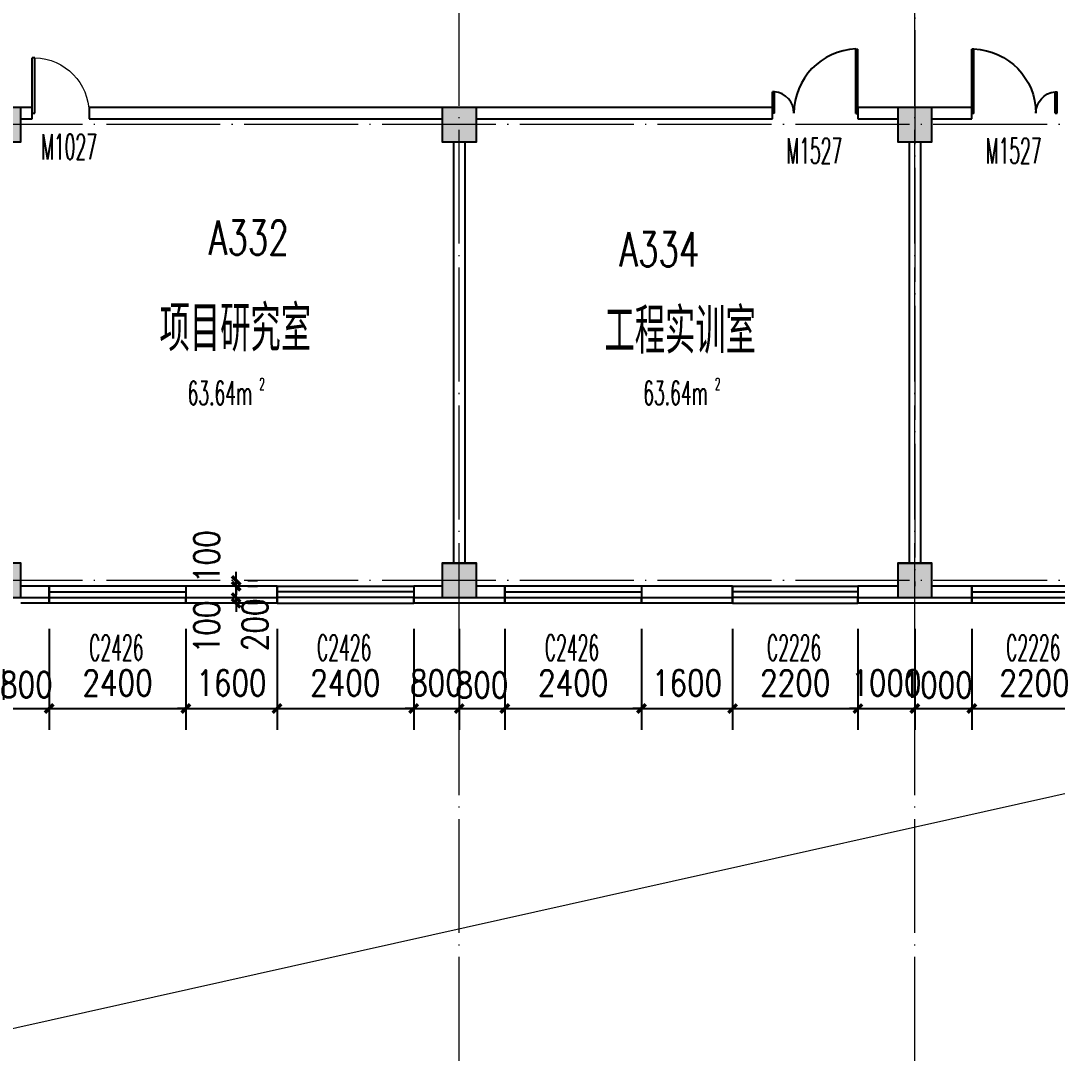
# Model space of a CAD drawing. Extents: x 1417642 to 3570900, y 124798 to 1191112.
# Drawn here: x 1477710 to 1495910, y 461495 to 479620 of the extents above; entities that cross this region are included whole.
import ezdxf

# ---------------------------------------------------------------- set-up
doc = ezdxf.new("R2010")
doc.units = 0
doc.header["$LTSCALE"] = 1000
doc.header["$MEASUREMENT"] = 0
doc.linetypes.add('DOTE', pattern=[2.42, 2, -0.2, 0.02, -0.2])
doc.layers.get('0').update_dxf_attribs({"linetype": 'CONTINUOUS'})
doc.layers.get('Defpoints').update_dxf_attribs({"linetype": 'CONTINUOUS'})
for name, color, linetype in [('colu', 2, 'CONTINUOUS'), ('COLUMN', 9, 'CONTINUOUS'), ('DOTE', 1, 'DOTE'), ('PUB_DIM', 3, 'CONTINUOUS'), ('PUB_HATCH', 8, 'CONTINUOUS'), ('PUB_TEXT', 40, 'CONTINUOUS'), ('SPACE', 7, 'CONTINUOUS'), ('STAIR', 2, 'CONTINUOUS'), ('SURFACE', 6, 'CONTINUOUS'), ('tiaozheng', 20, 'CONTINUOUS'), ('WALL', 4, 'CONTINUOUS'), ('WINDOW', 2, 'CONTINUOUS'), ('WINDOW_TEXT', 7, 'CONTINUOUS'), ('填充', 252, 'CONTINUOUS'), ('柱填充', 8, 'CONTINUOUS')]:
    doc.layers.add(name, color=color, linetype=linetype)
doc.styles.add('_TCH_SPACE', font='ROMANS', dxfattribs={"width": 0.7, "height": 5, "bigfont": 'Z'})
doc.styles.add('_TCH_WINDOW', font='ROMANS.shx', dxfattribs={"width": 0.7, "height": 400, "bigfont": 'Z.shx'})
doc.styles.add('DIM_FONT', font='SIMPLEX.shx', dxfattribs={"width": 0.8})
doc.styles.add('Z', font='ROMANS', dxfattribs={"width": 0.7, "bigfont": 'Z'})
doc.dimstyles.new('DIMN150', dxfattribs={"dimscale": 1.5, "dimtxt": 300, "dimasz": 100, "dimexe": 250, "dimexo": 300, "dimgap": 150, "dimtad": 1, "dimdec": 0, "dimzin": 0, "dimdsep": 46, "dimtxsty": 'DIM_FONT', "dimblk": 'ARCHTICK', "dimcen": 0.09, "dimdle": 1.5, "dimclrt": 7, "dimazin": 2, "dimtfac": 1, "dimtdec": 0, "dimtix": 1, "dimtmove": 2, "dimatfit": 3, "dimldrblk": 'ARCHTICK', "dimfxl": 1, "dimtolj": 1, "dimtzin": 0, "dimarcsym": 0})

# ---------------------------------------------------------------- blocks, each defined once
blk = doc.blocks.new('896')
at = {"layer": '柱填充'}
h = blk.add_hatch(color=256, dxfattribs=at)
h.paths.add_polyline_path([(1580873, 568265), (1580873, 568965), (1580273, 568965), (1580273, 568265)])
h.paths.add_polyline_path([(1572873, 568265), (1572873, 568965), (1572273, 568965), (1572273, 568265)])
h.paths.add_polyline_path([(1564873, 568265), (1564873, 568965), (1564273, 568965), (1564273, 568265)])
h.paths.add_polyline_path([(1556873, 568265), (1556873, 568965), (1556273, 568965), (1556273, 568265)])
h.paths.add_polyline_path([(1546873, 568265), (1546873, 568965), (1546273, 568965), (1546273, 568265)])
h.paths.add_polyline_path([(1536873, 568265), (1536873, 568965), (1536273, 568965), (1536273, 568265)])
h.paths.add_polyline_path([(1533273, 568265), (1533273, 568965), (1532673, 568965), (1532673, 568265)])
h.paths.add_polyline_path([(1523273, 568365), (1523273, 568965), (1522673, 568965), (1522673, 568365)])
h.paths.add_polyline_path([(1590123, 558965), (1589423, 558965), (1589423, 558365), (1590123, 558365)])
h.paths.add_polyline_path([(1580923, 558365), (1580923, 559065), (1580223, 559065), (1580223, 558365)])
h.paths.add_polyline_path([(1572923, 558365), (1572923, 559065), (1572223, 559065), (1572223, 558365)])
h.paths.add_polyline_path([(1564923, 558365), (1564923, 559065), (1564223, 559065), (1564223, 558365)])
h.paths.add_polyline_path([(1556923, 558365), (1556923, 559065), (1556223, 559065), (1556223, 558365)])
h.paths.add_polyline_path([(1546923, 558365), (1546923, 559065), (1546223, 559065), (1546223, 558365)])
h.paths.add_polyline_path([(1536873, 558365), (1536873, 558965), (1536273, 558965), (1536273, 558365)])
h.paths.add_polyline_path([(1533273, 558365), (1533273, 558965), (1532673, 558965), (1532673, 558365)])
h.paths.add_polyline_path([(1523372, 558965), (1522672, 558965), (1522672, 558365), (1523372, 558365)])
h.paths.add_polyline_path([(1590123, 554765), (1590123, 555365), (1589523, 555365), (1589523, 554765)])
h.paths.add_polyline_path([(1580873, 554765), (1580873, 555365), (1580273, 555365), (1580273, 554765)])
h.paths.add_polyline_path([(1572873, 554765), (1572873, 555365), (1572273, 555365), (1572273, 554765)])
h.paths.add_polyline_path([(1564873, 554765), (1564873, 555365), (1564273, 555365), (1564273, 554765)])
h.paths.add_polyline_path([(1556873, 554765), (1556873, 555365), (1556273, 555365), (1556273, 554765)])
h.paths.add_polyline_path([(1546873, 554765), (1546873, 555365), (1546273, 555365), (1546273, 554765)])
h.paths.add_polyline_path([(1536873, 554765), (1536873, 555365), (1536273, 555365), (1536273, 554765)])
h.paths.add_polyline_path([(1533273, 554765), (1533273, 555365), (1532673, 555365), (1532673, 554765)])
h.paths.add_polyline_path([(1523372, 555365), (1522672, 555365), (1522672, 554765), (1523372, 554765)])
h.paths.add_polyline_path([(1590123, 546765), (1590123, 547365), (1589523, 547365), (1589523, 546765)])
h.paths.add_polyline_path([(1580873, 546765), (1580873, 547365), (1580273, 547365), (1580273, 546765)])
h.paths.add_polyline_path([(1572873, 546765), (1572873, 547365), (1572273, 547365), (1572273, 546765)])
h.paths.add_polyline_path([(1564873, 546765), (1564873, 547365), (1564273, 547365), (1564273, 546765)])
h.paths.add_polyline_path([(1556873, 546765), (1556873, 547365), (1556273, 547365), (1556273, 546765)])
h.paths.add_polyline_path([(1546873, 546715), (1546873, 547415), (1546173, 547415), (1546173, 546715)])
h.paths.add_polyline_path([(1536973, 546715), (1536973, 547415), (1536273, 547415), (1536273, 546715)])
h.paths.add_polyline_path([(1533273, 546715), (1533273, 547415), (1532573, 547415), (1532573, 546715)])
h.paths.add_polyline_path([(1523372, 547365), (1522672, 547365), (1522672, 546765), (1523372, 546765)])
h.paths.add_polyline_path([(1546873, 539365), (1546173, 539365), (1546173, 538765), (1546873, 538765)])
h.paths.add_polyline_path([(1536973, 538715), (1536973, 539415), (1536273, 539415), (1536273, 538715)])
h.paths.add_polyline_path([(1533273, 538715), (1533273, 539415), (1532573, 539415), (1532573, 538715)])
h.paths.add_polyline_path([(1523372, 539365), (1522672, 539365), (1522672, 538765), (1523372, 538765)])
h.paths.add_polyline_path([(1546873, 531365), (1546173, 531365), (1546173, 530765), (1546873, 530765)])
h.paths.add_polyline_path([(1536973, 530715), (1536973, 531415), (1536273, 531415), (1536273, 530715)])
h.paths.add_polyline_path([(1533273, 530715), (1533273, 531415), (1532573, 531415), (1532573, 530715)])
h.paths.add_polyline_path([(1523372, 531365), (1522672, 531365), (1522672, 530765), (1523372, 530765)])
h.paths.add_polyline_path([(1546873, 523365), (1546173, 523365), (1546173, 522765), (1546873, 522765)])
h.paths.add_polyline_path([(1536973, 522715), (1536973, 523415), (1536273, 523415), (1536273, 522715)])
h.paths.add_polyline_path([(1533273, 522715), (1533273, 523415), (1532573, 523415), (1532573, 522715)])
h.paths.add_polyline_path([(1523372, 523365), (1522672, 523365), (1522672, 522765), (1523372, 522765)])
h.paths.add_polyline_path([(1546873, 515365), (1546173, 515365), (1546173, 514765), (1546873, 514765)])
h.paths.add_polyline_path([(1536973, 514715), (1536973, 515415), (1536273, 515415), (1536273, 514715)])
h.paths.add_polyline_path([(1533273, 514715), (1533273, 515415), (1532573, 515415), (1532573, 514715)])
h.paths.add_polyline_path([(1523372, 515365), (1522672, 515365), (1522672, 514765), (1523372, 514765)])
h.paths.add_polyline_path([(1546873, 507365), (1546173, 507365), (1546173, 506765), (1546873, 506765)])
h.paths.add_polyline_path([(1536973, 506715), (1536973, 507415), (1536273, 507415), (1536273, 506715)])
h.paths.add_polyline_path([(1533273, 506715), (1533273, 507415), (1532573, 507415), (1532573, 506715)])
h.paths.add_polyline_path([(1523372, 507365), (1522672, 507365), (1522672, 506765), (1523372, 506765)])
h.paths.add_polyline_path([(1546873, 499365), (1546173, 499365), (1546173, 498765), (1546873, 498765)])
h.paths.add_polyline_path([(1536973, 498715), (1536973, 499415), (1536273, 499415), (1536273, 498715)])
h.paths.add_polyline_path([(1533273, 498715), (1533273, 499415), (1532573, 499415), (1532573, 498715)])
h.paths.add_polyline_path([(1523372, 499365), (1522672, 499365), (1522672, 498765), (1523372, 498765)])
h.paths.add_polyline_path([(1546873, 490765), (1546873, 491365), (1546273, 491365), (1546273, 490765)])
h.paths.add_polyline_path([(1536873, 490765), (1536873, 491365), (1536273, 491365), (1536273, 490765)])
h.paths.add_polyline_path([(1533273, 490765), (1533273, 491365), (1532673, 491365), (1532673, 490765)])
h.paths.add_polyline_path([(1523273, 490765), (1523273, 491365), (1522673, 491365), (1522673, 490765)])
at = {"layer": 'colu'}
for points in [[(1564873, 554765), (1564873, 555365), (1564273, 555365), (1564273, 554765)], [(1572873, 554765), (1572873, 555365), (1572273, 555365), (1572273, 554765)], [(1564873, 546765), (1564873, 547365), (1564273, 547365), (1564273, 546765)], [(1572873, 546765), (1572873, 547365), (1572273, 547365), (1572273, 546765)]]:
    blk.add_lwpolyline(points, close=True, dxfattribs=at)
blk = doc.blocks.new('_ArchTick')
at = {"color": 0, "linetype": 'ByBlock', "const_width": 0.4}
blk.add_lwpolyline([(-0.5, -0.5), (0.5, 0.5)], dxfattribs=at)
blk = doc.blocks.new('*D889')
at = {"layer": 'Defpoints', "color": 0}
for p in [(1481245, 469495), (1481245, 469395), (1481492, 469495)]:
    blk.add_point(p, dxfattribs=at)
at = {"layer": 'PUB_DIM', "color": 0, "lineweight": -2}
for p, q in [((1481492, 469495), (1481492, 469645)), ((1481492, 469395), (1481492, 469495)), ((1481492, 469395), (1481492, 469245)), ((1481695, 469495), (1481867, 469495)), ((1481695, 469395), (1481867, 469395))]:
    blk.add_line(p, q, dxfattribs=at)
at = {"layer": 'PUB_DIM', "color": 0, "lineweight": -2, "xscale": 150, "yscale": 150, "zscale": 150}
for p, rotation in [((1481492, 469495), 270), ((1481492, 469395), 90)]:
    blk.add_blockref('_ArchTick', p, dxfattribs=dict(at, rotation=rotation))
at = {"layer": 'PUB_DIM', "color": 7, "insert": (1480975, 468978), "char_height": 450, "attachment_point": 5, "rotation": 90, "style": 'DIM_FONT'}
blk.add_mtext('\\A1;100', dxfattribs=at)
blk = doc.blocks.new('*D890')
at = {"layer": 'Defpoints', "color": 0}
for p in [(1481245, 469695), (1481492, 469695), (1481245, 469495)]:
    blk.add_point(p, dxfattribs=at)
at = {"layer": 'PUB_DIM', "color": 0, "lineweight": -2}
for p, q in [((1481492, 469695), (1481492, 469845)), ((1481492, 469495), (1481492, 469695)), ((1481695, 469695), (1481867, 469695)), ((1481492, 469495), (1481492, 469345)), ((1481695, 469495), (1481867, 469495))]:
    blk.add_line(p, q, dxfattribs=at)
at = {"layer": 'PUB_DIM', "color": 0, "lineweight": -2, "xscale": 150, "yscale": 150, "zscale": 150}
for p, rotation in [((1481492, 469695), 270), ((1481492, 469495), 90)]:
    blk.add_blockref('_ArchTick', p, dxfattribs=dict(at, rotation=rotation))
at = {"layer": 'PUB_DIM', "color": 7, "insert": (1481824, 469016), "char_height": 450, "attachment_point": 5, "rotation": 90, "style": 'DIM_FONT'}
blk.add_mtext('\\A1;200', dxfattribs=at)
blk = doc.blocks.new('*D891')
at = {"layer": 'Defpoints', "color": 0}
for p in [(1481245, 469795), (1481492, 469795), (1481245, 469695)]:
    blk.add_point(p, dxfattribs=at)
at = {"layer": 'PUB_DIM', "color": 0, "lineweight": -2}
for p, q in [((1481492, 469795), (1481492, 469945)), ((1481492, 469695), (1481492, 469795)), ((1481695, 469795), (1481867, 469795)), ((1481492, 469695), (1481492, 469545)), ((1481695, 469695), (1481867, 469695))]:
    blk.add_line(p, q, dxfattribs=at)
at = {"layer": 'PUB_DIM', "color": 0, "lineweight": -2, "xscale": 150, "yscale": 150, "zscale": 150}
for p, rotation in [((1481492, 469795), 270), ((1481492, 469695), 90)]:
    blk.add_blockref('_ArchTick', p, dxfattribs=dict(at, rotation=rotation))
at = {"layer": 'PUB_DIM', "color": 7, "insert": (1480975, 470213), "char_height": 450, "attachment_point": 5, "rotation": 90, "style": 'DIM_FONT'}
blk.add_mtext('\\A1;100', dxfattribs=at)
blk = doc.blocks.new('*D2006')
at = {"layer": 'Defpoints', "color": 0}
for p in [(1477410, 469395), (1478210, 469395), (1478210, 467547)]:
    blk.add_point(p, dxfattribs=at)
at = {"layer": 'PUB_DIM', "color": 0, "lineweight": -2}
for p, q in [((1477410, 468945), (1477410, 467172)), ((1478210, 468945), (1478210, 467172)), ((1477408, 467547), (1478213, 467547))]:
    blk.add_line(p, q, dxfattribs=at)
at = {"layer": 'PUB_DIM', "color": 0, "lineweight": -2, "xscale": 150, "yscale": 150, "zscale": 150, "rotation": 180}
blk.add_blockref('_ArchTick', (1477410, 467547), dxfattribs=at)
at = {"layer": 'PUB_DIM', "color": 0, "lineweight": -2, "xscale": 150, "yscale": 150, "zscale": 150}
blk.add_blockref('_ArchTick', (1478210, 467547), dxfattribs=at)
at = {"layer": 'PUB_DIM', "color": 7, "insert": (1477810, 467965), "char_height": 450, "attachment_point": 5, "style": 'DIM_FONT'}
blk.add_mtext('\\A1;800', dxfattribs=at)
blk = doc.blocks.new('*D2007')
at = {"layer": 'Defpoints', "color": 0}
for p in [(1478210, 469395), (1480610, 469395), (1480610, 467547)]:
    blk.add_point(p, dxfattribs=at)
at = {"layer": 'PUB_DIM', "color": 0, "lineweight": -2}
for p, q in [((1478210, 468945), (1478210, 467172)), ((1480610, 468945), (1480610, 467172)), ((1478208, 467547), (1480613, 467547))]:
    blk.add_line(p, q, dxfattribs=at)
at = {"layer": 'PUB_DIM', "color": 0, "lineweight": -2, "xscale": 150, "yscale": 150, "zscale": 150, "rotation": 180}
blk.add_blockref('_ArchTick', (1478210, 467547), dxfattribs=at)
at = {"layer": 'PUB_DIM', "color": 0, "lineweight": -2, "xscale": 150, "yscale": 150, "zscale": 150}
blk.add_blockref('_ArchTick', (1480610, 467547), dxfattribs=at)
at = {"layer": 'PUB_DIM', "color": 7, "insert": (1479410, 467997), "char_height": 450, "attachment_point": 5, "style": 'DIM_FONT'}
blk.add_mtext('\\A1;2400', dxfattribs=at)
blk = doc.blocks.new('*D2008')
at = {"layer": 'Defpoints', "color": 0}
for p in [(1480610, 469395), (1482210, 469395), (1482210, 467547)]:
    blk.add_point(p, dxfattribs=at)
at = {"layer": 'PUB_DIM', "color": 0, "lineweight": -2}
for p, q in [((1480610, 468945), (1480610, 467172)), ((1482210, 468945), (1482210, 467172)), ((1480610, 467547), (1480460, 467547)), ((1480610, 467547), (1482210, 467547)), ((1482210, 467547), (1482360, 467547))]:
    blk.add_line(p, q, dxfattribs=at)
at = {"layer": 'PUB_DIM', "color": 0, "lineweight": -2, "xscale": 150, "yscale": 150, "zscale": 150}
blk.add_blockref('_ArchTick', (1480610, 467547), dxfattribs=at)
at = {"layer": 'PUB_DIM', "color": 0, "lineweight": -2, "xscale": 150, "yscale": 150, "zscale": 150, "rotation": 180}
blk.add_blockref('_ArchTick', (1482210, 467547), dxfattribs=at)
at = {"layer": 'PUB_DIM', "color": 7, "insert": (1481410, 467997), "char_height": 450, "attachment_point": 5, "style": 'DIM_FONT'}
blk.add_mtext('\\A1;1600', dxfattribs=at)
blk = doc.blocks.new('*D2009')
at = {"layer": 'Defpoints', "color": 0}
for p in [(1482210, 469395), (1484610, 469395), (1484610, 467547)]:
    blk.add_point(p, dxfattribs=at)
at = {"layer": 'PUB_DIM', "color": 0, "lineweight": -2}
for p, q in [((1482210, 468945), (1482210, 467172)), ((1484610, 468945), (1484610, 467172)), ((1482208, 467547), (1484613, 467547))]:
    blk.add_line(p, q, dxfattribs=at)
at = {"layer": 'PUB_DIM', "color": 0, "lineweight": -2, "xscale": 150, "yscale": 150, "zscale": 150, "rotation": 180}
blk.add_blockref('_ArchTick', (1482210, 467547), dxfattribs=at)
at = {"layer": 'PUB_DIM', "color": 0, "lineweight": -2, "xscale": 150, "yscale": 150, "zscale": 150}
blk.add_blockref('_ArchTick', (1484610, 467547), dxfattribs=at)
at = {"layer": 'PUB_DIM', "color": 7, "insert": (1483410, 467997), "char_height": 450, "attachment_point": 5, "style": 'DIM_FONT'}
blk.add_mtext('\\A1;2400', dxfattribs=at)
blk = doc.blocks.new('*D2010')
at = {"layer": 'Defpoints', "color": 0}
for p in [(1484610, 469395), (1485410, 469395), (1485410, 467547)]:
    blk.add_point(p, dxfattribs=at)
at = {"layer": 'PUB_DIM', "color": 0, "lineweight": -2}
for p, q in [((1484610, 468945), (1484610, 467172)), ((1485410, 468945), (1485410, 467172)), ((1484610, 467547), (1484460, 467547)), ((1484610, 467547), (1485410, 467547)), ((1485410, 467547), (1485560, 467547))]:
    blk.add_line(p, q, dxfattribs=at)
at = {"layer": 'PUB_DIM', "color": 0, "lineweight": -2, "xscale": 150, "yscale": 150, "zscale": 150}
blk.add_blockref('_ArchTick', (1484610, 467547), dxfattribs=at)
at = {"layer": 'PUB_DIM', "color": 0, "lineweight": -2, "xscale": 150, "yscale": 150, "zscale": 150, "rotation": 180}
blk.add_blockref('_ArchTick', (1485410, 467547), dxfattribs=at)
at = {"layer": 'PUB_DIM', "color": 7, "insert": (1485010, 467997), "char_height": 450, "attachment_point": 5, "style": 'DIM_FONT'}
blk.add_mtext('\\A1;800', dxfattribs=at)
blk = doc.blocks.new('*D2011')
at = {"layer": 'Defpoints', "color": 0}
for p in [(1485410, 469395), (1486210, 469395), (1486210, 467547)]:
    blk.add_point(p, dxfattribs=at)
at = {"layer": 'PUB_DIM', "color": 0, "lineweight": -2}
for p, q in [((1485410, 468945), (1485410, 467172)), ((1486210, 468945), (1486210, 467172)), ((1485408, 467547), (1486213, 467547))]:
    blk.add_line(p, q, dxfattribs=at)
at = {"layer": 'PUB_DIM', "color": 0, "lineweight": -2, "xscale": 150, "yscale": 150, "zscale": 150, "rotation": 180}
blk.add_blockref('_ArchTick', (1485410, 467547), dxfattribs=at)
at = {"layer": 'PUB_DIM', "color": 0, "lineweight": -2, "xscale": 150, "yscale": 150, "zscale": 150}
blk.add_blockref('_ArchTick', (1486210, 467547), dxfattribs=at)
at = {"layer": 'PUB_DIM', "color": 7, "insert": (1485810, 467960), "char_height": 450, "attachment_point": 5, "style": 'DIM_FONT'}
blk.add_mtext('\\A1;800', dxfattribs=at)
blk = doc.blocks.new('*D2012')
at = {"layer": 'Defpoints', "color": 0}
for p in [(1486210, 469395), (1488610, 469395), (1488610, 467547)]:
    blk.add_point(p, dxfattribs=at)
at = {"layer": 'PUB_DIM', "color": 0, "lineweight": -2}
for p, q in [((1486210, 468945), (1486210, 467172)), ((1488610, 468945), (1488610, 467172)), ((1486208, 467547), (1488613, 467547))]:
    blk.add_line(p, q, dxfattribs=at)
at = {"layer": 'PUB_DIM', "color": 0, "lineweight": -2, "xscale": 150, "yscale": 150, "zscale": 150, "rotation": 180}
blk.add_blockref('_ArchTick', (1486210, 467547), dxfattribs=at)
at = {"layer": 'PUB_DIM', "color": 0, "lineweight": -2, "xscale": 150, "yscale": 150, "zscale": 150}
blk.add_blockref('_ArchTick', (1488610, 467547), dxfattribs=at)
at = {"layer": 'PUB_DIM', "color": 7, "insert": (1487410, 467997), "char_height": 450, "attachment_point": 5, "style": 'DIM_FONT'}
blk.add_mtext('\\A1;2400', dxfattribs=at)
blk = doc.blocks.new('*D2013')
at = {"layer": 'Defpoints', "color": 0}
for p in [(1488610, 469395), (1490210, 469395), (1490210, 467547)]:
    blk.add_point(p, dxfattribs=at)
at = {"layer": 'PUB_DIM', "color": 0, "lineweight": -2}
for p, q in [((1488610, 468945), (1488610, 467172)), ((1490210, 468945), (1490210, 467172)), ((1488610, 467547), (1488460, 467547)), ((1488610, 467547), (1490210, 467547)), ((1490210, 467547), (1490360, 467547))]:
    blk.add_line(p, q, dxfattribs=at)
at = {"layer": 'PUB_DIM', "color": 0, "lineweight": -2, "xscale": 150, "yscale": 150, "zscale": 150}
blk.add_blockref('_ArchTick', (1488610, 467547), dxfattribs=at)
at = {"layer": 'PUB_DIM', "color": 0, "lineweight": -2, "xscale": 150, "yscale": 150, "zscale": 150, "rotation": 180}
blk.add_blockref('_ArchTick', (1490210, 467547), dxfattribs=at)
at = {"layer": 'PUB_DIM', "color": 7, "insert": (1489410, 467997), "char_height": 450, "attachment_point": 5, "style": 'DIM_FONT'}
blk.add_mtext('\\A1;1600', dxfattribs=at)
blk = doc.blocks.new('*D2014')
at = {"layer": 'Defpoints', "color": 0}
for p in [(1490210, 469395), (1492410, 469395), (1492410, 467547)]:
    blk.add_point(p, dxfattribs=at)
at = {"layer": 'PUB_DIM', "color": 0, "lineweight": -2}
for p, q in [((1490210, 468945), (1490210, 467172)), ((1492410, 468945), (1492410, 467172)), ((1490208, 467547), (1492413, 467547))]:
    blk.add_line(p, q, dxfattribs=at)
at = {"layer": 'PUB_DIM', "color": 0, "lineweight": -2, "xscale": 150, "yscale": 150, "zscale": 150, "rotation": 180}
blk.add_blockref('_ArchTick', (1490210, 467547), dxfattribs=at)
at = {"layer": 'PUB_DIM', "color": 0, "lineweight": -2, "xscale": 150, "yscale": 150, "zscale": 150}
blk.add_blockref('_ArchTick', (1492410, 467547), dxfattribs=at)
at = {"layer": 'PUB_DIM', "color": 7, "insert": (1491310, 467997), "char_height": 450, "attachment_point": 5, "style": 'DIM_FONT'}
blk.add_mtext('\\A1;2200', dxfattribs=at)
blk = doc.blocks.new('*D2015')
at = {"layer": 'Defpoints', "color": 0}
for p in [(1492410, 469395), (1493410, 469395), (1493410, 467547)]:
    blk.add_point(p, dxfattribs=at)
at = {"layer": 'PUB_DIM', "color": 0, "lineweight": -2}
for p, q in [((1492410, 468945), (1492410, 467172)), ((1493410, 468945), (1493410, 467172)), ((1492410, 467547), (1492260, 467547)), ((1492410, 467547), (1493410, 467547)), ((1493410, 467547), (1493560, 467547))]:
    blk.add_line(p, q, dxfattribs=at)
at = {"layer": 'PUB_DIM', "color": 0, "lineweight": -2, "xscale": 150, "yscale": 150, "zscale": 150}
blk.add_blockref('_ArchTick', (1492410, 467547), dxfattribs=at)
at = {"layer": 'PUB_DIM', "color": 0, "lineweight": -2, "xscale": 150, "yscale": 150, "zscale": 150, "rotation": 180}
blk.add_blockref('_ArchTick', (1493410, 467547), dxfattribs=at)
at = {"layer": 'PUB_DIM', "color": 7, "insert": (1492910, 467997), "char_height": 450, "attachment_point": 5, "style": 'DIM_FONT'}
blk.add_mtext('\\A1;1000', dxfattribs=at)
blk = doc.blocks.new('*D2016')
at = {"layer": 'Defpoints', "color": 0}
for p in [(1493410, 469395), (1494410, 469395), (1494410, 467547)]:
    blk.add_point(p, dxfattribs=at)
at = {"layer": 'PUB_DIM', "color": 0, "lineweight": -2}
for p, q in [((1493410, 468945), (1493410, 467172)), ((1494410, 468945), (1494410, 467172)), ((1493408, 467547), (1494413, 467547))]:
    blk.add_line(p, q, dxfattribs=at)
at = {"layer": 'PUB_DIM', "color": 0, "lineweight": -2, "xscale": 150, "yscale": 150, "zscale": 150, "rotation": 180}
blk.add_blockref('_ArchTick', (1493410, 467547), dxfattribs=at)
at = {"layer": 'PUB_DIM', "color": 0, "lineweight": -2, "xscale": 150, "yscale": 150, "zscale": 150}
blk.add_blockref('_ArchTick', (1494410, 467547), dxfattribs=at)
at = {"layer": 'PUB_DIM', "color": 7, "insert": (1493810, 467960), "char_height": 450, "attachment_point": 5, "style": 'DIM_FONT'}
blk.add_mtext('\\A1;1000', dxfattribs=at)
blk = doc.blocks.new('*D2017')
at = {"layer": 'Defpoints', "color": 0}
for p in [(1494410, 469395), (1496610, 469395), (1496610, 467547)]:
    blk.add_point(p, dxfattribs=at)
at = {"layer": 'PUB_DIM', "color": 0, "lineweight": -2}
for p, q in [((1494410, 468945), (1494410, 467172)), ((1496610, 468945), (1496610, 467172)), ((1494408, 467547), (1496613, 467547))]:
    blk.add_line(p, q, dxfattribs=at)
at = {"layer": 'PUB_DIM', "color": 0, "lineweight": -2, "xscale": 150, "yscale": 150, "zscale": 150, "rotation": 180}
blk.add_blockref('_ArchTick', (1494410, 467547), dxfattribs=at)
at = {"layer": 'PUB_DIM', "color": 0, "lineweight": -2, "xscale": 150, "yscale": 150, "zscale": 150}
blk.add_blockref('_ArchTick', (1496610, 467547), dxfattribs=at)
at = {"layer": 'PUB_DIM', "color": 7, "insert": (1495510, 467997), "char_height": 450, "attachment_point": 5, "style": 'DIM_FONT'}
blk.add_mtext('\\A1;2200', dxfattribs=at)
blk = doc.blocks.new('_FZH')
blk.add_lwpolyline([(-0.5, -0.5), (0.5, -0.5), (0.5, 0.5), (-0.5, 0.5)], close=True)
at = {"layer": 'PUB_HATCH'}
blk.add_solid([(-0.5, -0.5), (0.5, -0.5), (-0.5, 0.5), (0.5, 0.5)], dxfattribs=at)
blk = doc.blocks.new('$TCHSYS$WIN2D')
for p, q in [((-0.5, 0.5), (0.5, 0.5)), ((-0.5, 0.5), (-0.5, -0.5)), ((0.5, 0.5), (0.5, -0.5)), ((0.5, 0.1667), (-0.5, 0.1667)), ((0.5, -0.1667), (-0.5, -0.1667)), ((-0.5, -0.5), (0.5, -0.5))]:
    blk.add_line(p, q)
blk = doc.blocks.new('$DorLib2D$00000001')
for p, q in [((0.45, 0.975), (0.5, 0.975)), ((0.45, 0), (0.45, 0.975)), ((0.5, 0), (0.5, 0.975)), ((0.5, 0), (0.45, 0))]:
    blk.add_line(p, q)
at = {"lineweight": 13}
blk.add_arc((0.475, 0), 0.975, 91.4693, 180, dxfattribs=at)
blk = doc.blocks.new('$DorLib2D$00000225')
at = {"color": 0}
for p, q in [((0.475, -0.001), (0.475, 0.752)), ((0.475, 0.752), (0.5, 0.752)), ((0.5, -0.001), (0.5, 0.752)), ((-0.5, 0), (-0.5, 0.252)), ((-0.475, 0.252), (-0.5, 0.252)), ((-0.475, 0), (-0.475, 0.252)), ((-0.475, 0), (-0.5, 0)), ((0.475, -0.001), (0.5, -0.001))]:
    blk.add_line(p, q, dxfattribs=at)
for centre, radius, start, end in [((0.505, -0.002), 0.755, 92.2493, 179.7238), ((-0.501, 0.003), 0.251, 359.7899, 84.0974)]:
    blk.add_arc(centre, radius, start, end, dxfattribs=at)

msp = doc.modelspace()

# ---------------------------------------------------------------- linework, layer by layer
at = {"layer": 'DOTE', "lineweight": 0}
for p, q in [((1485410.3, 412787.5), (1485410.3, 496674.8)), ((1485410.3, 412787.5), (1485410.3, 496674.8)), ((1493410.3, 412787.5), (1493410.3, 496674.8)), ((1493410.3, 412787.5), (1493410.3, 496674.8)), ((1493410.3, 412787.5), (1493410.3, 496674.8))]:
    msp.add_line(p, q, dxfattribs=at)
for points in [[(1493410.3, 496395.5), (1493410.3, 469695.5)], [(1493410.3, 496395.5), (1493410.3, 469695.5)], [(1597373.8, 477795.5), (1432083.9, 477795.5)], [(1597373.8, 469795.5), (1432083.9, 469795.5)], [(1597373.8, 469795.5), (1432083.9, 469795.5)]]:
    msp.add_lwpolyline(points, dxfattribs=at)
at = {"layer": 'STAIR', "lineweight": 0}
msp.add_lwpolyline([(1467810.8, 412795.5), (1473366, 460995.5), (1511010.3, 469395.5)], dxfattribs=at)
at = {"layer": 'SURFACE'}
for p, q in [((1478210.3, 469395.5), (1477710.3, 469395.5)), ((1478210.3, 469395.5), (1478210.3, 469495.5)), ((1480610.3, 469395.5), (1480610.3, 469495.5)), ((1482210.3, 469395.5), (1480610.3, 469395.5)), ((1482210.3, 469395.5), (1482210.3, 469495.5)), ((1484610.3, 469395.5), (1484610.3, 469495.5)), ((1485410.3, 469395.5), (1484610.3, 469395.5)), ((1486210.3, 469395.5), (1485410.3, 469395.5)), ((1486210.3, 469395.5), (1486210.3, 469495.5)), ((1488610.3, 469395.5), (1488610.3, 469495.5)), ((1490210.3, 469395.5), (1488610.3, 469395.5)), ((1490210.3, 469395.5), (1490210.3, 469495.5)), ((1492410.3, 469395.5), (1492410.3, 469495.5)), ((1493410.3, 469395.5), (1492410.3, 469395.5)), ((1494410.3, 469395.5), (1493410.3, 469395.5)), ((1494410.3, 469395.5), (1494410.3, 469495.5))]:
    msp.add_line(p, q, dxfattribs=at)
at = {"layer": 'WALL'}
for p, q in [((1477910.3, 478095.5), (1477710.3, 478095.5)), ((1477910.3, 477895.5), (1477910.3, 478095.5)), ((1485110.3, 478095.5), (1478910.3, 478095.5)), ((1478910.3, 478095.5), (1478910.3, 477895.5)), ((1490910.3, 478095.5), (1485710.3, 478095.5)), ((1490910.3, 477895.5), (1490910.3, 478095.5)), ((1493110.3, 478095.5), (1492410.3, 478095.5)), ((1492410.3, 478095.5), (1492410.3, 477895.5)), ((1494410.3, 478095.5), (1493710.3, 478095.5)), ((1494410.3, 477895.5), (1494410.3, 478095.5)), ((1477710.3, 477895.5), (1477910.3, 477895.5)), ((1478910.3, 477895.5), (1485110.3, 477895.5)), ((1485710.3, 477895.5), (1490910.3, 477895.5)), ((1492410.3, 477895.5), (1493110.3, 477895.5)), ((1493710.3, 477895.5), (1494410.3, 477895.5)), ((1485310.3, 477495.5), (1485310.3, 470095.5)), ((1485510.3, 477495.5), (1485510.3, 470095.5)), ((1493310.3, 477495.5), (1493310.3, 470095.5)), ((1493510.3, 477495.5), (1493510.3, 470095.5)), ((1478210.3, 469695.5), (1477710.3, 469695.5)), ((1478210.3, 469495.5), (1478210.3, 469695.5)), ((1482210.3, 469695.5), (1480610.3, 469695.5)), ((1480610.3, 469695.5), (1480610.3, 469495.5)), ((1482210.3, 469495.5), (1482210.3, 469695.5)), ((1485110.3, 469695.5), (1484610.3, 469695.5)), ((1484610.3, 469695.5), (1484610.3, 469495.5)), ((1486210.3, 469695.5), (1485710.3, 469695.5)), ((1486210.3, 469495.5), (1486210.3, 469695.5)), ((1490210.3, 469695.5), (1488610.3, 469695.5)), ((1488610.3, 469695.5), (1488610.3, 469495.5)), ((1490210.3, 469495.5), (1490210.3, 469695.5)), ((1493110.3, 469695.5), (1492410.3, 469695.5)), ((1492410.3, 469695.5), (1492410.3, 469495.5)), ((1494410.3, 469695.5), (1493710.3, 469695.5)), ((1494410.3, 469495.5), (1494410.3, 469695.5)), ((1477710.3, 469495.5), (1478210.3, 469495.5)), ((1480610.3, 469495.5), (1482210.3, 469495.5)), ((1484610.3, 469495.5), (1485110.3, 469495.5)), ((1485710.3, 469495.5), (1486210.3, 469495.5)), ((1488610.3, 469495.5), (1490210.3, 469495.5)), ((1492410.3, 469495.5), (1493110.3, 469495.5)), ((1493710.3, 469495.5), (1494410.3, 469495.5))]:
    msp.add_line(p, q, dxfattribs=at)

# ---------------------------------------------------------------- block references
at = {"layer": 'COLUMN', "lineweight": 0, "xscale": 600, "yscale": 600, "zscale": 600}
for p in [(1477410.3, 477795.5), (1485410.3, 477795.5), (1493410.3, 477795.5), (1477410.3, 469795.5), (1485410.3, 469795.5), (1493410.3, 469795.5)]:
    msp.add_blockref('_FZH', p, dxfattribs=at)
at = {"layer": 'tiaozheng'}
msp.add_blockref('896', (-79162.5, -77269.7), dxfattribs=at)
at = {"layer": 'WINDOW', "lineweight": 0}
ref = msp.add_blockref('$DorLib2D$00000225', (1491660.3, 477995.5), dxfattribs=dict(at, xscale=-1500, yscale=-1500, zscale=-1500, rotation=180))
ref.add_attrib('A', 'M1527', (1491151, 477113.3), dxfattribs={"layer": 'WINDOW_TEXT', "lineweight": 0, "height": 446.25, "style": '_TCH_WINDOW', "width": 0.494118})
ref = msp.add_blockref('$DorLib2D$00000225', (1495160.3, 477995.5), dxfattribs=dict(at, xscale=1500, yscale=-1500, zscale=1500, rotation=180))
ref.add_attrib('A', 'M1527', (1494651, 477113.3), dxfattribs={"layer": 'WINDOW_TEXT', "lineweight": 0, "height": 446.25, "style": '_TCH_WINDOW', "width": 0.494118})
ref = msp.add_blockref('$DorLib2D$00000001', (1478410.3, 477995.5), dxfattribs=dict(at, xscale=1000, yscale=-1000, zscale=1000, rotation=180))
ref.add_attrib('A', 'M1027', (1478066.4, 477184), dxfattribs={"layer": 'WINDOW_TEXT', "lineweight": 0, "height": 446.25, "style": '_TCH_WINDOW', "width": 0.494118})
at = {"layer": 'WINDOW', "color": 2}
ref = msp.add_blockref('$TCHSYS$WIN2D', (1479410.3, 469545.5), dxfattribs=dict(at, xscale=2400, yscale=-300, zscale=2400, rotation=180))
ref.add_attrib('A', 'C2426', (1478911.5, 468392.5), dxfattribs={"layer": 'WINDOW_TEXT', "color": 2, "height": 446.25, "style": '_TCH_WINDOW', "width": 0.494118})
ref = msp.add_blockref('$TCHSYS$WIN2D', (1483410.3, 469545.5), dxfattribs=dict(at, xscale=-2400, yscale=-300, zscale=-2400, rotation=180))
ref.add_attrib('A', 'C2426', (1482911.5, 468392.5), dxfattribs={"layer": 'WINDOW_TEXT', "color": 2, "height": 446.25, "style": '_TCH_WINDOW', "width": 0.494118})
ref = msp.add_blockref('$TCHSYS$WIN2D', (1487410.3, 469545.5), dxfattribs=dict(at, xscale=2400, yscale=-300, zscale=2400, rotation=180))
ref.add_attrib('A', 'C2426', (1486911.5, 468392.5), dxfattribs={"layer": 'WINDOW_TEXT', "color": 2, "height": 446.25, "style": '_TCH_WINDOW', "width": 0.494118})
ref = msp.add_blockref('$TCHSYS$WIN2D', (1491310.3, 469545.5), dxfattribs=dict(at, xscale=-2200, yscale=-300, zscale=-2200, rotation=180))
ref.add_attrib('A', 'C2226', (1490811.5, 468392.5), dxfattribs={"layer": 'WINDOW_TEXT', "color": 2, "height": 446.25, "style": '_TCH_WINDOW', "width": 0.494118})
ref = msp.add_blockref('$TCHSYS$WIN2D', (1495510.3, 469545.5), dxfattribs=dict(at, xscale=2200, yscale=-300, zscale=2200, rotation=180))
ref.add_attrib('A', 'C2226', (1495011.5, 468392.5), dxfattribs={"layer": 'WINDOW_TEXT', "color": 2, "height": 446.25, "style": '_TCH_WINDOW', "width": 0.494118})

# ---------------------------------------------------------------- texts
at = {"layer": 'PUB_TEXT', "color": 1, "lineweight": 60, "style": 'Z', "width": 0.7}
for s, p in [('A332', (1481013, 475511.6)), ('A334', (1488223.8, 475307.7))]:
    msp.add_text(s, height=600, dxfattribs=at).set_placement(p)
at = {"layer": 'SPACE', "style": '_TCH_SPACE', "width": 0.525}
for s, height, p in [('63.64m', 420, (1480640.1, 472875.6)), ('2', 210, (1481900.1, 473138.1)), ('63.64m', 420, (1488640.1, 472875.6)), ('2', 210, (1489900.1, 473138.1))]:
    msp.add_text(s, height=height, dxfattribs=at).set_placement(p)
at = {"layer": '填充', "char_height": 800, "width": 8372.358, "attachment_point": 1, "style": '_TCH_WINDOW'}
for s, insert in [('{\\C2;项目研究室}', (1480147.4, 474616.3)), ('{\\C2;工程实训室}', (1487958.7, 474573.2))]:
    msp.add_mtext(s, dxfattribs=dict(at, insert=insert))

# ---------------------------------------------------------------- dimensions: what is measured, and where the dimension line sits
at = {"layer": 'PUB_DIM'}
for base, p1, p2, angle, picture, middle in [((1481492.1, 469795.5), (1481244.7, 469695.5), (1481244.7, 469795.5), 90, '*D891', (1480974.6, 470213.2)), ((1481492.1, 469695.5), (1481244.7, 469495.5), (1481244.7, 469695.5), 90, '*D890', (1481823.9, 469016.4)), ((1481492.1, 469495.5), (1481244.7, 469395.5), (1481244.7, 469495.5), 90, '*D889', (1480974.6, 468977.7)), ((1478210.3, 467546.7), (1477410.3, 469395.5), (1478210.3, 469395.5), 0, '*D2006', (1477810.3, 467965.1)), ((1486210.3, 467546.7), (1485410.3, 469395.5), (1486210.3, 469395.5), 0, '*D2011', (1485810.3, 467959.7)), ((1494410.3, 467546.7), (1493410.3, 469395.5), (1494410.3, 469395.5), 0, '*D2016', (1493810.3, 467959.9))]:
    dim = msp.add_linear_dim(base=base, p1=p1, p2=p2, angle=angle, dimstyle='DIMN150', dxfattribs=at)
    dim.commit()
    dim.dimension.update_dxf_attribs({"geometry": picture, "text_midpoint": middle, "dimtype": 129})
for p1, p2, picture, middle in [((1478210.3, 469395.5), (1480610.3, 469395.5), '*D2007', (1479410.3, 467996.7)), ((1480610.3, 469395.5), (1482210.3, 469395.5), '*D2008', (1481410.3, 467996.7)), ((1482210.3, 469395.5), (1484610.3, 469395.5), '*D2009', (1483410.3, 467996.7)), ((1484610.3, 469395.5), (1485410.3, 469395.5), '*D2010', (1485010.3, 467996.7)), ((1486210.3, 469395.5), (1488610.3, 469395.5), '*D2012', (1487410.3, 467996.7)), ((1488610.3, 469395.5), (1490210.3, 469395.5), '*D2013', (1489410.3, 467996.7)), ((1490210.3, 469395.5), (1492410.3, 469395.5), '*D2014', (1491310.3, 467996.7)), ((1492410.3, 469395.5), (1493410.3, 469395.5), '*D2015', (1492910.3, 467996.7)), ((1494410.3, 469395.5), (1496610.3, 469395.5), '*D2017', (1495510.3, 467996.7))]:
    dim = msp.add_aligned_dim(p1=p1, p2=p2, distance=-1848.8, dimstyle='DIMN150', dxfattribs=at)
    dim.commit()
    dim.dimension.update_dxf_attribs({"geometry": picture, "text_midpoint": middle})

doc.saveas('drawing.dxf')
